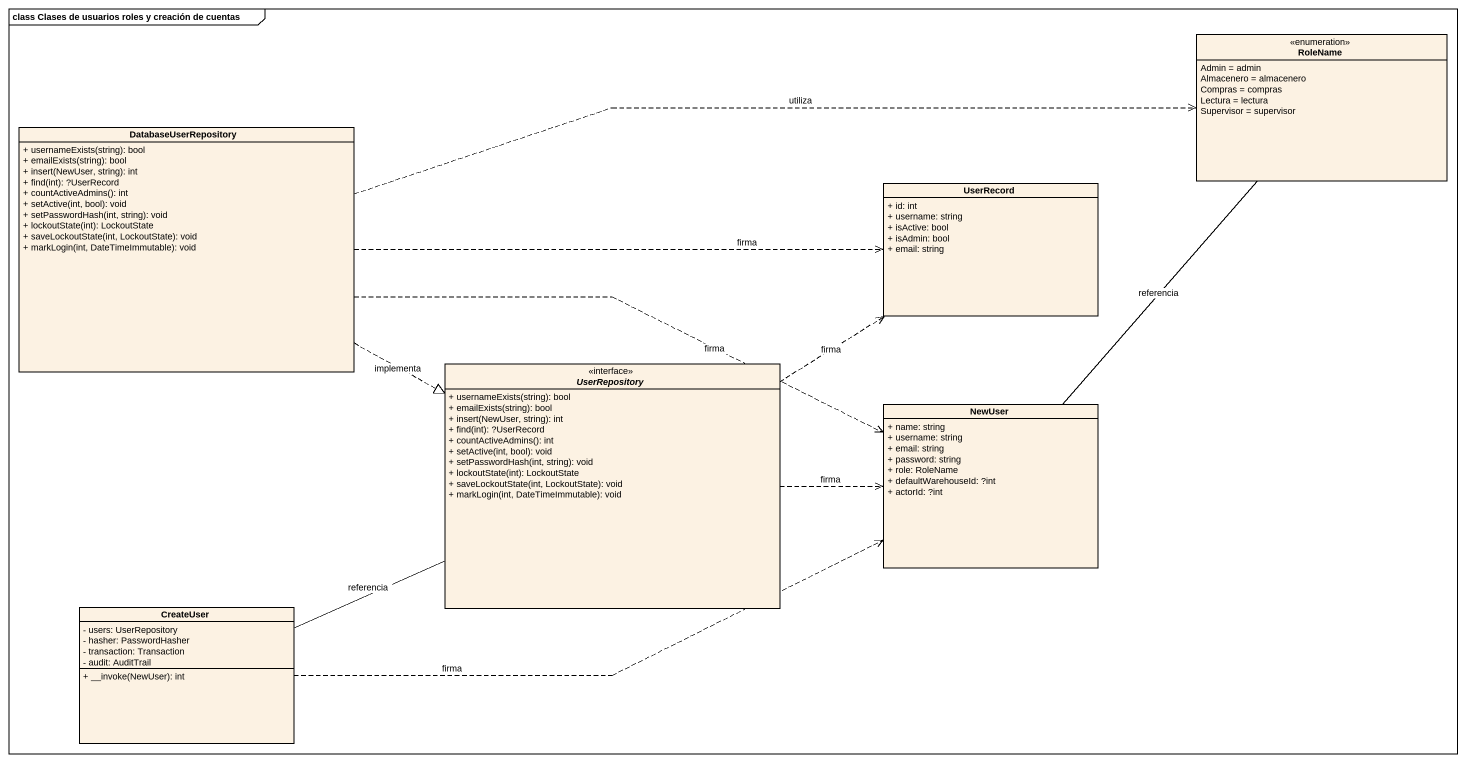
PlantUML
@startuml
mainframe class Clases de usuarios roles y creación de cuentas
hide circle
hide empty members
skinparam classAttributeIconSize 0
enum RoleName {
  Admin = admin
  Almacenero = almacenero
  Compras = compras
  Lectura = lectura
  Supervisor = supervisor
}
class DatabaseUserRepository {
  + usernameExists(string): bool
  + emailExists(string): bool
  + insert(NewUser, string): int
  + find(int): ?UserRecord
  + countActiveAdmins(): int
  + setActive(int, bool): void
  + setPasswordHash(int, string): void
  + lockoutState(int): LockoutState
  + saveLockoutState(int, LockoutState): void
  + markLogin(int, DateTimeImmutable): void
}
class UserRecord {
  + id: int
  + username: string
  + isActive: bool
  + isAdmin: bool
  + email: string
}
interface UserRepository {
  + usernameExists(string): bool
  + emailExists(string): bool
  + insert(NewUser, string): int
  + find(int): ?UserRecord
  + countActiveAdmins(): int
  + setActive(int, bool): void
  + setPasswordHash(int, string): void
  + lockoutState(int): LockoutState
  + saveLockoutState(int, LockoutState): void
  + markLogin(int, DateTimeImmutable): void
}
class NewUser {
  + name: string
  + username: string
  + email: string
  + password: string
  + role: RoleName
  + defaultWarehouseId: ?int
  + actorId: ?int
}
class CreateUser {
  - users: UserRepository
  - hasher: PasswordHasher
  - transaction: Transaction
  - audit: AuditTrail
  + __invoke(NewUser): int
}
DatabaseUserRepository .right.> RoleName : utiliza
DatabaseUserRepository .right.> UserRecord : firma
DatabaseUserRepository .right.|> UserRepository : implementa
DatabaseUserRepository .right.> NewUser : firma
UserRepository .up.> UserRecord : firma
UserRepository .right.> NewUser : firma
NewUser -up- RoleName : referencia
CreateUser -right- UserRepository : referencia
CreateUser .right.> NewUser : firma
@enduml
